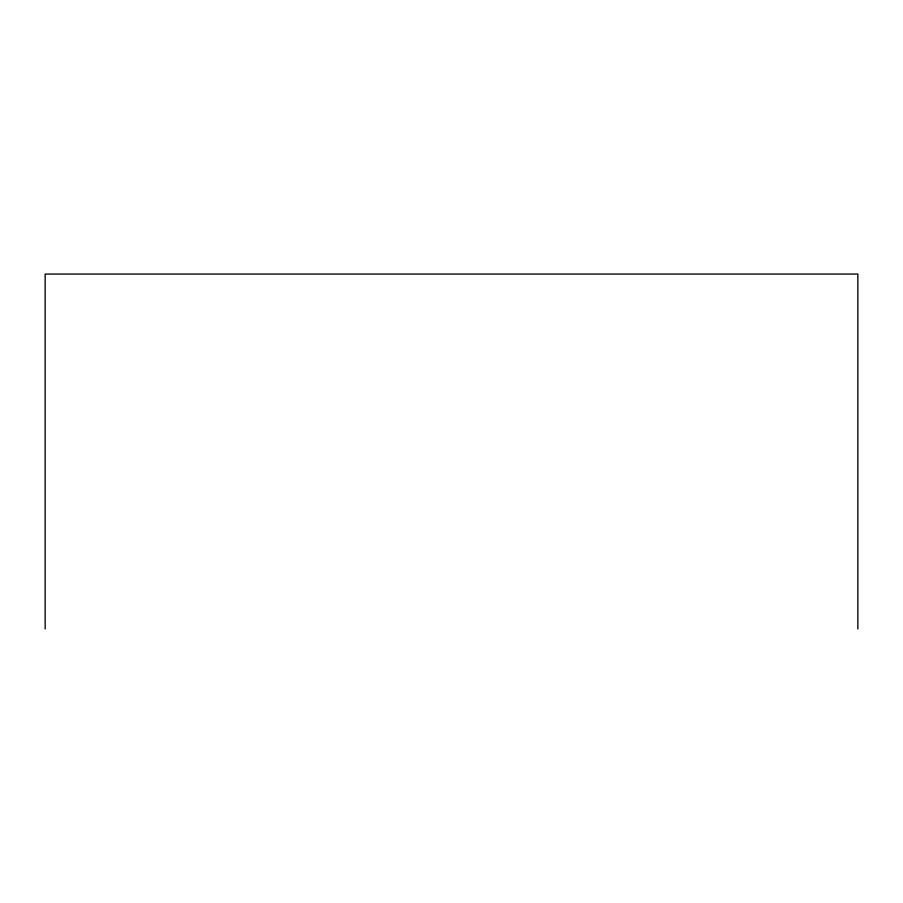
<?xml version="1.0" encoding="UTF-8"?>
<svg xmlns="http://www.w3.org/2000/svg" width="903" height="903" viewBox="0 0 903 903"><rect width="100%" height="100%" fill="white"/><g stroke="black" fill="none" stroke-linecap="round" stroke-linejoin="round"><path stroke-width="1.35" d="M857.85 628.928L857.85 274.072L45.15 274.072L45.15 628.928"/></g></svg>
